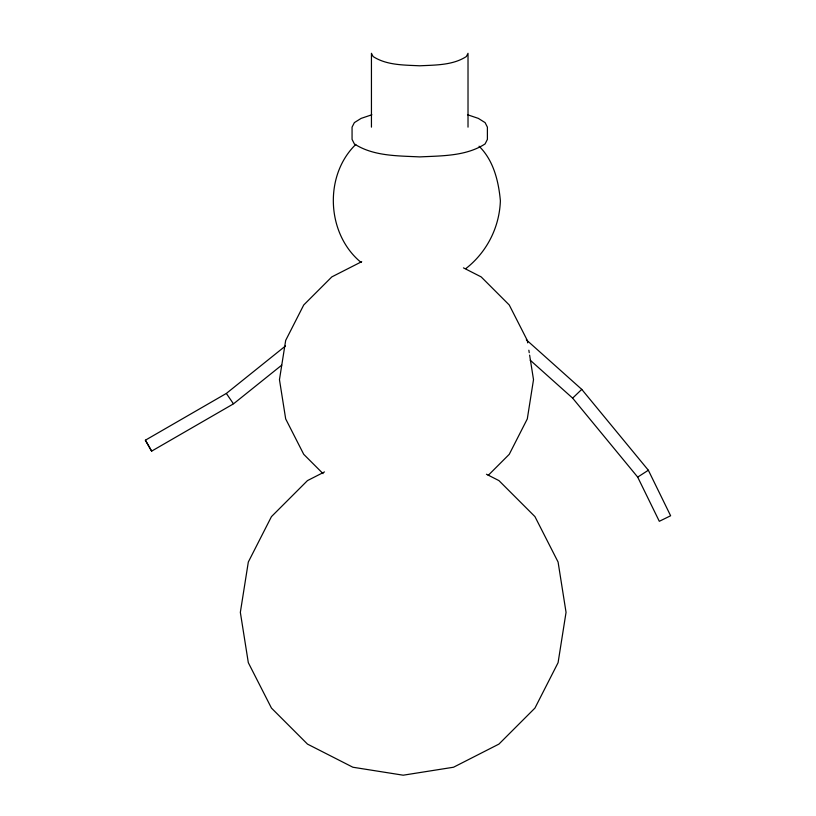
<?xml version="1.0" encoding="UTF-8"?>
<svg xmlns="http://www.w3.org/2000/svg" width="816" height="816" viewBox="0 0 816 816"><rect width="100%" height="100%" fill="white"/><g stroke="black" fill="none" stroke-linecap="round" stroke-linejoin="round"><path stroke-width="1.22" d="M355.786 144.452C323.707 175.613 326.461 234.121 361.09 262.436M465.824 268.617C486.826 252.215 499.453 227.429 500.381 200.797C498.607 181.223 493.547 160.375 479.074 146.217M488.182 475.402L509.255 454.318L527.299 418.914L533.511 379.654L529.625 355.123M581.757 389.375L648.353 470.24L670.619 515.763L659.308 521.302L637.684 477.105L572.638 398.126L581.757 389.375L526.3 339.793M285.467 345.984L226.389 393.404L145.381 440.201L151.133 450.381L151.674 451.115L233.519 403.828L281.724 365.14M637.684 477.105L648.353 470.24M361.702 261.671L331.826 276.889L303.725 304.99L285.682 340.405L279.46 379.654L285.682 418.914L303.725 454.318L323.044 473.637M324.503 471.923L307.479 480.593L271.453 516.62L248.319 562.02L240.343 612.347L248.319 662.674L271.453 708.074L307.479 744.1L352.879 767.234L403.196 775.2L453.523 767.234L498.923 744.1L534.949 708.074L558.083 662.674L566.049 612.347L558.083 562.02L534.949 516.62L498.923 480.593L486.438 474.239M371.882 114.76L361.131 118.381L354.368 122.614L352.063 127.143L352.063 139.393L354.368 143.932C373.504 156.325 397.759 155.774 419.73 156.907C441.711 155.774 465.967 156.325 485.092 143.932L487.397 139.393L487.397 127.143L485.092 122.614L478.329 118.381L467.578 114.76M463.447 267.872L481.154 276.889L509.255 304.99L527.299 340.405L527.687 342.863M530.206 360.193L572.638 398.126M233.335 403.655L226.45 393.577M145.381 440.201L151.674 451.115M528.85 350.217L529.237 352.675M468.017 127.143L468.017 53.295L466.375 56.528C452.727 65.382 435.418 64.984 419.73 65.8C404.053 64.984 386.743 65.382 373.085 56.528L371.443 53.295L371.443 127.143"/></g></svg>
